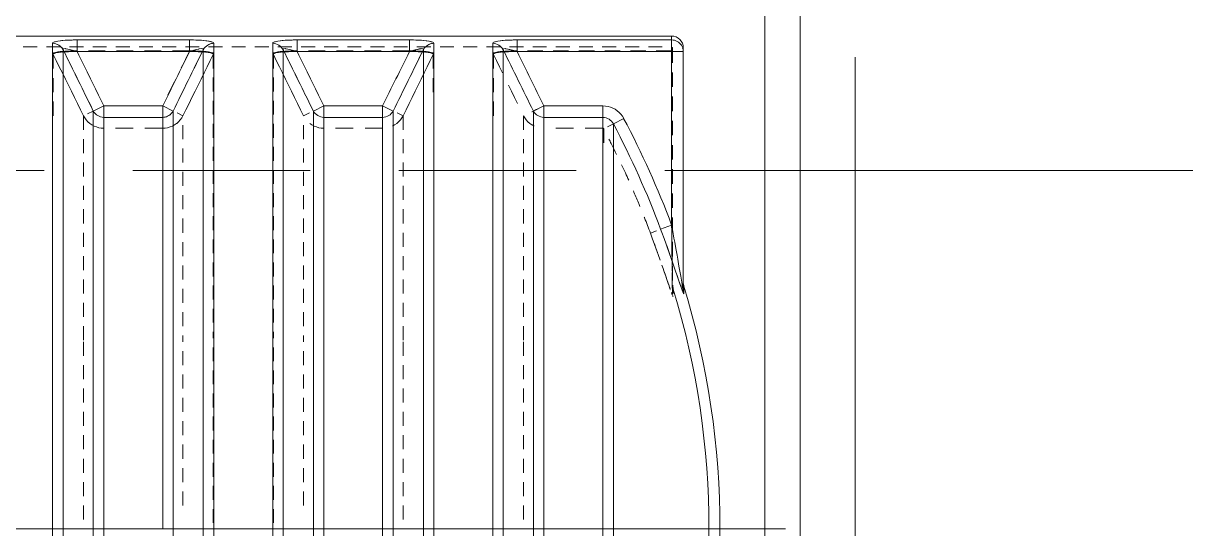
# Model space of a CAD drawing. Header units: millimetres. Extents: x -6181 to 191287, y -8583 to 23546.
# Drawn here: x 91181 to 92820, y 8595 to 9308 of the extents above; entities that cross this region are included whole.
import ezdxf

# ---------------------------------------------------------------- set-up
doc = ezdxf.new("R2010")
doc.units = ezdxf.units.MM
doc.header["$MEASUREMENT"] = 0
for name, pattern in [('1735-DT-5BR-SEC_BB$0$DASHED', [0.75, 0.5, -0.25]), ('CENTER2', [28.575, 19.05, -3.175, 3.175, -3.175]), ('DASHED', [0.75, 0.5, -0.25])]:
    doc.linetypes.add(name, pattern=pattern)
for name, color, linetype, lineweight in [('03--GRID', 252, 'CENTER2', 5), ('1735-DT-5BR-SEC_BB$0$06--LINE-0', 8, 'Continuous', 13), ('1735-DT-5BR-SEC_BB$0$G--STELWRK-0', 8, 'Continuous', 13), ('1735-DT-5BR-SEC_BB$0$W--ELV-1', 250, '1735-DT-5BR-SEC_BB$0$DASHED', 9), ('1735-DT-5BR-SEC_BB$0$X--MEP Services', 251, 'Continuous', 9), ('W--ELV-1', 250, 'DASHED', 9)]:
    doc.layers.add(name, color=color, linetype=linetype, lineweight=lineweight)

# ---------------------------------------------------------------- blocks, each defined once
blk = doc.blocks.new('1735-DT-5BR-SEC_BB$0$SPHU30-365 PE TANK (1160x1800) ELEV')
at = {"layer": '1735-DT-5BR-SEC_BB$0$X--MEP Services'}
blk.add_line((-1026.2, 580), (1026.2, 580), dxfattribs=at)
for points in [[(-115.6, 1160), (892.2, 1160)], [(164, 1151.4), (164, 1151.4)], [(176.4, 1143.9), (175.6, 1145.1), (174.7, 1146.3), (173.7, 1147.4), (172.5, 1148.4), (171.2, 1149.2), (169.9, 1150)], [(192.8, 1155.3), (191, 1155.3), (188.1, 1155.3), (185.1, 1155.2), (182.2, 1155.1), (181.6, 1155), (178.6, 1154.9), (175.7, 1154.6), (175, 1154.6)], [(353.7, 0), (353.7, 1151.4), (353.4, 1152.2), (352.3, 1152.8), (351.4, 1153.1), (348.3, 1153.9), (345.6, 1154.3), (344.9, 1154.4), (342, 1154.6), (339.1, 1154.9), (336.1, 1155), (335.5, 1155.1), (332.6, 1155.2), (329.6, 1155.3), (326.7, 1155.3), (324.9, 1155.3)], [(324.9, 1155.3), (324.9, 1155.3)], [(345.3, 1148.4), (346.5, 1149.2), (347.9, 1150), (349.3, 1150.6), (350.8, 1151), (352.2, 1151.3), (353.7, 1151.4), (353.4, 1152.2), (352.3, 1152.8), (351.4, 1153.1), (350.6, 1153.3), (347.6, 1154), (344.9, 1154.3), (344.4, 1154.4), (341.5, 1154.7), (338.6, 1154.9), (336.8, 1155)], [(681.8, 3.4), (681.8, 1151.4), (682.1, 1152.2), (683.1, 1152.8), (684.1, 1153.1), (684.8, 1153.3), (687.8, 1154), (690.6, 1154.3), (691, 1154.4), (693.9, 1154.7), (696.9, 1154.9), (699.9, 1155.1), (701.7, 1155.2), (704.7, 1155.2), (707.6, 1155.3), (710.6, 1155.3)], [(435.3, 13.8), (435.1, 11.8), (434.7, 9.8), (434, 7.8), (433.1, 6), (431.9, 4.3), (431.6, 4), (430.1, 2.6), (428.4, 1.5), (426.5, 0.6), (424.5, 0.1), (422.9, 0), (422.9, 1151.4)], [(422.9, 1151.4), (422.9, 1151.4)], [(451.7, 1155.3), (449.9, 1155.3), (447, 1155.3), (444, 1155.2), (441, 1155.1), (440.5, 1155), (437.5, 1154.9), (434.5, 1154.6), (433.9, 1154.6)], [(583.7, 1155.3), (583.7, 1155.3)], [(583.7, 1155.3), (585.5, 1155.3), (588.5, 1155.3), (591.4, 1155.2), (594.4, 1155.1), (594.9, 1155), (597.9, 1154.9), (600.9, 1154.6), (603.8, 1154.4), (604.4, 1154.3), (607.2, 1153.9), (610.2, 1153.1), (611.2, 1152.8), (612.2, 1152.2), (612.5, 1151.4)], [(604.1, 1148.4), (605.4, 1149.2), (606.7, 1150), (608.2, 1150.6), (609.6, 1151), (611.1, 1151.3), (612.5, 1151.4), (612.2, 1152.2), (611.2, 1152.8), (610.2, 1153.1), (609.5, 1153.3), (606.5, 1154), (603.8, 1154.3), (603.3, 1154.4), (600.4, 1154.7), (597.4, 1154.9), (595.6, 1155)], [(710.6, 1155.3), (708.8, 1155.3), (705.8, 1155.3), (702.9, 1155.2), (699.9, 1155.1), (699.4, 1155), (696.4, 1154.9), (693.4, 1154.6), (692.8, 1154.6)], [(892.2, 937.4), (892.2, 1160)], [(129.5, 1147.1), (145.9, 1147.1)], [(156.8, 1147.1), (173.1, 1147.1)], [(181, 1142.2), (179.3, 1142.1), (176.3, 1141.9), (173.4, 1141.6), (172.9, 1141.5), (170.2, 1141.2), (167.3, 1140.6), (166.4, 1140.3), (165.4, 1140), (164.4, 1139.4), (164, 1138.6), (164.2, 1138.6)], [(164, 1138.6), (164, 1138.6)], [(181.3, 1141.5), (179.7, 1141.4), (176.8, 1141.2), (174, 1141), (173.5, 1140.9), (170.8, 1140.6), (168, 1140), (167.1, 1139.8), (166.1, 1139.5), (165.1, 1138.9), (164.8, 1138.2), (164.6, 1138.4), (164.6, 1138.4)], [(175.5, 1116.5), (171.9, 1123.7), (168.4, 1131), (164.8, 1138.2), (164.8, 1121.6)], [(164.8, 1138.2), (164.8, 1138.2)], [(192.8, 1142.5), (191.1, 1142.5), (188.2, 1142.4), (185.2, 1142.4), (182.3, 1142.2), (181.8, 1142.2), (178.8, 1142), (175.8, 1141.8), (175.1, 1141.7)], [(192.8, 1141.6), (191.2, 1141.6), (188.3, 1141.6), (185.5, 1141.6), (182.6, 1141.5), (182.1, 1141.5), (179.1, 1141.4), (176.3, 1141.2), (175.5, 1141.1)], [(184, 1147.1), (200.3, 1147.1)], [(192.8, 1142.5), (192.8, 1142.5)], [(225.9, 1142.5), (206.1, 1142.5)], [(211.2, 1147.1), (227.6, 1147.1)], [(238.5, 1147.1), (254.8, 1147.1)], [(258.9, 1142.5), (239.1, 1142.5)], [(265.7, 1147.1), (282.1, 1147.1)], [(291.9, 1142.5), (272.1, 1142.5)], [(293, 1147.1), (309.3, 1147.1)], [(342.7, 1141.7), (341.9, 1141.8), (339, 1142), (336, 1142.2), (335.4, 1142.2), (332.5, 1142.4), (329.5, 1142.4), (326.6, 1142.5), (324.9, 1142.5), (305.1, 1142.5)], [(315.4, 1122.4), (318.6, 1128.8), (321.7, 1135.2), (324.9, 1141.6), (326.5, 1141.6), (329.4, 1141.6), (332.3, 1141.6), (335.1, 1141.5), (335.6, 1141.5), (338.6, 1141.4), (341.5, 1141.2), (342.2, 1141.1)], [(320.2, 1147.1), (336.5, 1147.1)], [(341.3, 1143.9), (337.8, 1136.7), (334.2, 1129.4), (330.7, 1122.2)], [(352.9, 1138.2), (352.6, 1138.9), (351.6, 1139.5), (350.6, 1139.8), (349.8, 1140), (346.9, 1140.6), (344.2, 1140.9), (343.8, 1141), (341, 1141.2), (338.1, 1141.4), (336.4, 1141.5)], [(353.7, 1138.6), (353.4, 1139.4), (352.4, 1140), (351.3, 1140.3), (350.5, 1140.6), (347.5, 1141.2), (344.8, 1141.5), (344.3, 1141.6), (341.4, 1141.9), (338.5, 1142.1), (336.7, 1142.2)], [(341.3, 1143.9), (341.3, 1143.9)], [(352.9, 1138.2), (349.4, 1131), (345.8, 1123.7), (342.2, 1116.5)], [(347.4, 1147.1), (363.8, 1147.1)], [(352.9, 1121.8), (352.9, 1138.2), (353, 1138.3)], [(353.6, 1138.6), (353.4, 1138.6), (353.2, 1138.5)], [(374.7, 1147.1), (391, 1147.1)], [(401.9, 1147.1), (418.3, 1147.1)], [(439.8, 1142.2), (438.1, 1142.1), (435.2, 1141.9), (432.3, 1141.6), (431.8, 1141.5), (429.1, 1141.2), (426.1, 1140.6), (425.3, 1140.3), (424.2, 1140), (423.2, 1139.4), (422.9, 1138.6), (423.2, 1138.6), (423.3, 1138.5)], [(422.9, 1138.6), (422.9, 1138.6)], [(423.6, 1138.3), (423.7, 1138.2), (423.7, 1121.8)], [(423.7, 1138.2), (424, 1138.9), (425, 1139.5), (426, 1139.8), (426.8, 1140), (429.7, 1140.6), (432.4, 1140.9), (432.8, 1141), (435.6, 1141.2), (438.5, 1141.4), (440.2, 1141.5)], [(423.7, 1138.2), (427.2, 1131), (430.8, 1123.7), (434.3, 1116.5)], [(423.7, 1138.2), (423.7, 1138.2)], [(429.1, 1147.1), (445.5, 1147.1)], [(451.7, 1142.5), (450, 1142.5), (447.1, 1142.4), (444.1, 1142.4), (441.1, 1142.2), (440.6, 1142.2), (437.6, 1142), (434.7, 1141.8), (433.9, 1141.7)], [(451.7, 1141.6), (450.1, 1141.6), (447.2, 1141.6), (444.3, 1141.6), (441.4, 1141.5), (440.9, 1141.5), (438, 1141.4), (435.1, 1141.2), (434.4, 1141.1)], [(435.3, 13.8), (435.3, 1143.9)], [(451.7, 1142.5), (451.7, 1142.5)], [(456.4, 1147.1), (472.7, 1147.1)], [(484.7, 1142.5), (464.9, 1142.5)], [(483.6, 1147.1), (500, 1147.1)], [(517.7, 1142.5), (497.9, 1142.5)], [(510.9, 1147.1), (527.2, 1147.1)], [(550.7, 1142.5), (530.9, 1142.5)], [(538.1, 1147.1), (554.4, 1147.1)], [(601.5, 1141.7), (600.8, 1141.8), (597.8, 1142), (594.8, 1142.2), (594.3, 1142.2), (591.3, 1142.4), (588.4, 1142.4), (585.5, 1142.5), (583.7, 1142.5), (563.9, 1142.5)], [(565.3, 1147.1), (581.7, 1147.1)], [(583.7, 1141.6), (583.7, 1141.6)], [(583.7, 1141.6), (585.4, 1141.6), (588.3, 1141.6), (591.1, 1141.6), (594, 1141.5), (594.5, 1141.5), (597.4, 1141.4), (600.3, 1141.2), (601, 1141.1)], [(600.2, 1143.9), (596.6, 1136.7), (593.1, 1129.4), (589.5, 1122.2)], [(600.2, 1143.9), (600.2, 1144.3), (600, 1144.7), (599.3, 1145), (597.5, 1145.1), (597.1, 1145), (594.7, 1144.6), (593.1, 1144.3), (591.2, 1143.8), (590.5, 1143.7)], [(592.6, 1147.1), (608.9, 1147.1)], [(595.3, 1141.5), (596.9, 1141.4), (599.8, 1141.2), (602.6, 1141), (603.1, 1140.9), (605.7, 1140.6), (608.6, 1140), (609.5, 1139.8), (610.5, 1139.5), (611.5, 1138.9), (611.8, 1138.2), (612, 1138.4), (612, 1138.4)], [(595.6, 1142.2), (597.3, 1142.1), (600.3, 1141.9), (603.2, 1141.6), (603.6, 1141.5), (606.4, 1141.2), (609.3, 1140.6), (610.2, 1140.3), (611.2, 1140), (612.2, 1139.4), (612.5, 1138.6), (612.4, 1138.6)], [(601.1, 1116.5), (604.7, 1123.7), (608.2, 1131), (611.8, 1138.2), (611.8, 1121.6)], [(611.8, 1138.2), (611.8, 1138.2)], [(619.8, 1147.1), (636.2, 1147.1)], [(647.1, 1147.1), (663.4, 1147.1)], [(674.3, 1147.1), (690.6, 1147.1)], [(698.7, 1142.2), (697, 1142.1), (694, 1141.9), (691.1, 1141.6), (690.7, 1141.5), (687.9, 1141.2), (685, 1140.6), (684.1, 1140.3), (683.1, 1140), (682.1, 1139.4), (681.8, 1138.6), (682.1, 1138.6), (682.3, 1138.4)], [(682.5, 1138.2), (682.9, 1138.9), (683.8, 1139.5), (684.8, 1139.8), (685.7, 1140), (688.6, 1140.6), (691.2, 1140.9), (691.7, 1141), (694.5, 1141.2), (697.4, 1141.4), (699, 1141.5)], [(682.5, 1138.2), (682.5, 1138.2)], [(693.2, 1116.5), (689.7, 1123.7), (686.1, 1131), (682.5, 1138.2), (682.5, 1121.6)], [(710.6, 1142.5), (708.8, 1142.5), (705.9, 1142.4), (703, 1142.4), (700, 1142.2), (699.5, 1142.2), (696.5, 1142), (693.5, 1141.8), (692.8, 1141.7)], [(693.3, 1141.1), (694, 1141.2), (696.9, 1141.4), (699.8, 1141.5), (700.3, 1141.5), (703.2, 1141.6), (706.1, 1141.6), (708.9, 1141.6), (710.6, 1141.6), (709.4, 1142), (708, 1142.5), (706.6, 1142.9), (705.2, 1143.3), (703.6, 1143.7), (701.8, 1144.2), (700.4, 1144.4)], [(729.6, 88.3), (729.6, 1071.7), (742, 1077.7), (742, 82.3)], [(701.5, 1147.1), (717.9, 1147.1)], [(710.6, 1142.5), (710.6, 1142.5)], [(740.8, 1142.5), (722.7, 1142.5)], [(728.8, 1147.1), (745.1, 1147.1)], [(771.1, 1142.5), (753, 1142.5)], [(756, 1147.1), (772.4, 1147.1)], [(801.4, 1142.5), (783.2, 1142.5)], [(783.3, 1147.1), (799.6, 1147.1)], [(810.5, 1147.1), (826.8, 1147.1)], [(831.7, 1142.5), (813.5, 1142.5)], [(837.7, 1147.1), (854.1, 1147.1)], [(861.9, 1142.5), (843.8, 1142.5)], [(865, 1147.1), (881.3, 1147.1)], [(892.9, 1142.1), (892.7, 1142.3), (892.2, 1142.5), (874, 1142.5)], [(892.2, 1147.1), (892.2, 1147.1)], [(893.1, 1145.7), (893.1, 1146)], [(893.1, 1145.7), (893.1, 1128.6)], [(905.2, 1146.1), (905.4, 1145.6), (905.5, 1145.2), (905.6, 1144.7), (905.7, 1144.3), (905.8, 1143.8), (905.9, 1143.4)], [(182.6, 1102.1), (179, 1109.3), (175.5, 1116.5), (171.9, 1123.7), (171.9, 1123.7)], [(194.2, 1107.8), (190.6, 1115), (187.1, 1122.2), (183.5, 1129.4)], [(208.6, 1109.7), (205.4, 1116.1), (202.3, 1122.4), (199.1, 1128.8)], [(330.7, 1122.2), (330.7, 1122.2)], [(335.1, 1102.1), (338.7, 1109.3), (342.2, 1116.5), (345.8, 1123.7)], [(441.4, 1102.1), (437.9, 1109.3), (434.3, 1116.5), (430.8, 1123.7)], [(453, 1107.8), (449.5, 1115), (445.9, 1122.2), (442.4, 1129.4)], [(467.4, 1109.7), (464.3, 1116.1), (461.1, 1122.4), (458, 1128.8)], [(589.5, 1122.2), (589.5, 1122.2)], [(594, 1102.1), (597.6, 1109.3), (601.1, 1116.5), (604.7, 1123.7)], [(164.8, 1110.5), (164.8, 1093.9)], [(309.2, 1109.7), (306, 1103.3), (302.9, 1096.9), (299.7, 1090.5)], [(323.6, 1107.8), (320, 1100.6), (316.5, 1093.3), (312.9, 1086.1)], [(352.9, 1111), (352.9, 1094.7)], [(423.7, 1111), (423.7, 1094.7)], [(582.4, 1107.8), (578.9, 1100.6), (575.3, 1093.3), (571.8, 1086.1)], [(601.1, 1116.5), (601.1, 1116.5)], [(611.8, 1110.5), (611.8, 1093.9)], [(682.5, 1110.5), (682.5, 1093.9)], [(893.1, 1117.2), (893.1, 1100.1)], [(182.6, 1102.1), (182.6, 1102.1)], [(182.6, 1102.1), (186.1, 1094.9), (189.7, 1087.6), (193.2, 1080.4)], [(224.2, 1077.7), (221.1, 1084.1), (218, 1090.5), (214.8, 1096.9)], [(335.1, 1102.1), (331.6, 1094.9), (328, 1087.6), (324.5, 1080.4)], [(335.1, 1102.1), (335.1, 1102.1)], [(441.4, 1102.1), (441.4, 1102.1)], [(441.4, 1102.1), (445, 1094.9), (448.5, 1087.6), (452.1, 1080.4)], [(483.1, 1077.7), (480, 1084.1), (476.8, 1090.5), (473.7, 1096.9)], [(473.7, 1096.9), (473.7, 1096.9)], [(594, 1102.1), (590.4, 1094.9), (586.9, 1087.6), (583.4, 1080.4)], [(700.3, 1102.1), (703.9, 1094.9), (707.4, 1087.6), (711, 1080.4)], [(164.8, 1082.8), (164.8, 1066.2)], [(200.3, 1066), (196.8, 1073.2), (193.2, 1080.4), (189.7, 1087.6)], [(201.3, 1093.3), (204.8, 1086.1), (208.4, 1078.9), (211.9, 1071.7), (205, 1068.3)], [(328, 1087.6), (324.5, 1080.4), (320.9, 1073.2), (317.4, 1066), (310.5, 1069.4)], [(312.9, 1086.1), (312.9, 1086.1)], [(352.9, 1083.8), (352.9, 1067.5)], [(423.7, 1083.8), (423.7, 1067.5)], [(448.5, 1087.6), (452.1, 1080.4), (455.6, 1073.2), (459.2, 1066), (466.1, 1069.4)], [(470.8, 1071.7), (467.2, 1078.9), (463.7, 1086.1), (460.1, 1093.3)], [(563.7, 1054), (566.3, 1055.4), (566.4, 1055.4), (568.8, 1057.1), (571.1, 1059), (573.1, 1061.2), (574.8, 1063.5), (576.3, 1066), (579.8, 1073.2), (583.4, 1080.4), (586.9, 1087.6)], [(571.8, 1086.1), (571.8, 1086.1)], [(583.4, 1080.4), (583.4, 1080.4)], [(682.5, 1082.8), (682.5, 1066.2)], [(893.1, 1088.7), (893.1, 1071.6)], [(293.5, 1064.2), (294.9, 1064.3), (296.4, 1064.5), (297.9, 1065), (299.3, 1065.6), (300.6, 1066.3), (301.9, 1067.2)], [(305.8, 1071.7), (305.8, 1071.7)], [(576.3, 1049.5), (576.3, 1066), (569.3, 1069.4)], [(742, 1077.7), (740.4, 1077), (738, 1075.9), (735.6, 1074.7), (733.3, 1073.5), (732.9, 1073.3), (730.5, 1072.1), (728.1, 1070.9), (727.6, 1070.6)], [(823.7, 103.5), (823.7, 1056.5), (835.9, 1062.9), (834.3, 1065.5), (832.5, 1067.9), (830.5, 1070), (828.2, 1072), (825.8, 1073.7), (825.8, 1073.7), (823.1, 1075.1), (820.3, 1076.3), (817.4, 1077.1), (814.5, 1077.6), (811.5, 1077.7)], [(212.8, 1054), (210.2, 1055.4), (210.2, 1055.4), (207.7, 1057.1), (205.5, 1059), (203.5, 1061.2), (201.8, 1063.5), (200.3, 1066), (200.3, 1049.5)], [(200.3, 1066), (200.3, 1066)], [(224.2, 1051.5), (224.2, 1051.5), (221.3, 1051.7), (218.4, 1052.1), (215.5, 1052.9), (212.8, 1054), (210.2, 1055.4), (207.8, 1057)], [(309.9, 1057), (307.5, 1055.4), (304.9, 1054), (302.2, 1052.9), (299.3, 1052.1), (296.4, 1051.7), (293.5, 1051.5), (293.5, 1051.5), (272.7, 1051.5)], [(317.4, 1066), (316, 1063.5), (314.2, 1061.2), (312.2, 1059), (310, 1057.1), (307.5, 1055.4), (307.5, 1055.4), (304.9, 1054)], [(317.4, 1066), (317.4, 1066)], [(317.4, 1066), (317.4, 1066)], [(317.4, 1066), (317.4, 1066)], [(317.4, 1038.5), (317.4, 1055)], [(352.9, 1056.6), (352.9, 1040.3)], [(423.7, 1056.6), (423.7, 1040.3)], [(459.2, 1066), (459.2, 1066)], [(459.2, 1038.5), (459.2, 1055)], [(483.1, 1051.5), (483, 1051.5), (480.1, 1051.7), (477.2, 1052.1), (474.4, 1052.9), (471.7, 1054), (469, 1055.4), (466.7, 1057)], [(730.6, 1054), (728, 1055.4), (727.9, 1055.4), (725.5, 1057.1), (723.2, 1059), (721.2, 1061.2), (719.5, 1063.5), (718, 1066), (718, 1049.5)], [(823.7, 1056.5), (816.9, 1052.9)], [(893.1, 1060.2), (893.1, 1043.1)], [(258.9, 1051.5), (238.1, 1051.5)], [(517.7, 1051.5), (497, 1051.5)], [(552.3, 1051.5), (531.6, 1051.5)], [(742, 1051.5), (742, 1051.5)], [(776.8, 1051.5), (755.9, 1051.5)], [(812.2, 1051), (812.2, 1051.1), (812.1, 1051.2), (812, 1051.3), (811.9, 1051.4), (811.8, 1051.4), (811.6, 1051.5), (811.5, 1051.5), (790.7, 1051.5)], [(811.5, 1051.3), (811.5, 1051.3)], [(812.1, 1051.2), (812.1, 1051.2), (812.2, 1051.2), (812.3, 1051.1), (812.3, 1051), (812.3, 1050.9), (812.3, 1050.8), (812.3, 1050.6), (812.3, 1050.5), (812.3, 1034.1)], [(200.3, 1038.5), (200.3, 1022)], [(317.4, 1011), (317.4, 1027.5)], [(352.9, 1029.4), (352.9, 1013.1)], [(423.7, 1029.4), (423.7, 1013.1)], [(459.2, 1011), (459.2, 1027.5)], [(576.3, 1038.5), (576.3, 1022)], [(718, 1038.5), (718, 1022)], [(893.1, 1031.7), (893.1, 1014.6)], [(200.3, 1011), (200.3, 994.5)], [(317.4, 983.5), (317.4, 1000)], [(352.9, 1002.2), (352.9, 985.9)], [(423.7, 1002.2), (423.7, 985.9)], [(459.2, 983.5), (459.2, 1000)], [(576.3, 1011), (576.3, 994.5)], [(718, 1011), (718, 994.5)], [(893.1, 1003.2), (893.1, 986.1)], [(200.3, 983.5), (200.3, 967)], [(317.4, 956), (317.4, 972.5)], [(352.9, 975), (352.9, 958.7)], [(423.7, 975), (423.7, 958.7)], [(459.2, 956), (459.2, 972.5)], [(576.3, 983.5), (576.3, 967)], [(718, 983.5), (718, 967)], [(893.1, 974.7), (893.1, 957.6)], [(200.3, 956), (200.3, 939.5)], [(317.4, 928.5), (317.4, 945)], [(352.9, 947.8), (352.9, 931.5)], [(423.7, 947.8), (423.7, 931.5)], [(459.2, 928.5), (459.2, 945)], [(576.3, 956), (576.3, 939.5)], [(718, 956), (718, 939.5)], [(893.1, 946.2), (893.1, 929.1)], [(875.5, 905.5), (874.9, 907.1), (872.2, 914.6), (869.5, 922.1), (867.3, 928.1), (874.5, 930.8)], [(892.2, 937.4), (892.3, 930.6), (892.4, 923.9), (892.5, 917.1)], [(906, 860.7), (905.9, 860.1), (905.7, 860.9), (904.8, 866.1), (904.6, 867.5), (904.1, 870.4), (902.9, 877.2), (902.2, 881.2), (900.8, 888.9), (899.4, 897.2), (898.6, 902.1), (897.2, 909.8), (895.9, 917.3), (895, 922), (893.6, 929.7), (892.2, 937.4)], [(200.3, 928.5), (200.3, 912)], [(317.4, 901), (317.4, 917.5)], [(352.9, 920.6), (352.9, 904.3)], [(423.7, 920.6), (423.7, 904.3)], [(459.2, 901), (459.2, 917.5)], [(576.3, 928.5), (576.3, 912)], [(718, 928.5), (718, 912)], [(893.1, 894.4), (892.5, 896.1), (889.8, 903.7), (887.1, 911.4), (884.9, 917.4)], [(892.7, 897.5), (892.6, 905.5), (892.5, 912.5), (892.4, 918.5), (892.4, 921.5)], [(893.1, 917.7), (893.1, 900.6)], [(878.7, 896.3), (876.5, 902.7), (874.2, 909.1), (871.9, 915.4)], [(871.9, 915.4), (871.9, 915.4)], [(892.6, 903.5), (892.7, 896.7), (892.8, 890), (892.9, 883.2)], [(200.3, 901), (200.3, 884.5)], [(317.4, 873.5), (317.4, 890)], [(352.9, 893.4), (352.9, 877.1)], [(423.7, 893.4), (423.7, 877.1)], [(459.2, 873.5), (459.2, 890)], [(576.3, 901), (576.3, 884.5)], [(718, 901), (718, 884.5)], [(880.8, 890.4), (882.3, 886.3), (883.2, 883.6), (885.8, 876.1), (886.6, 873.5), (888.7, 867.6)], [(893.1, 889.2), (893.1, 872.1)], [(883.2, 883.6), (883.2, 883.6)], [(906.6, 856.9), (906.5, 856.5), (906.3, 856.8), (905.4, 858.8), (904.7, 860.7), (903.9, 863), (901.5, 869.8), (900.8, 872), (898.4, 879.1)], [(200.3, 873.5), (200.3, 857)], [(317.4, 846), (317.4, 862.5)], [(352.9, 866.2), (352.9, 849.9)], [(423.7, 866.2), (423.7, 849.9)], [(459.2, 846), (459.2, 862.5)], [(576.3, 873.5), (576.3, 857)], [(718, 873.5), (718, 857)], [(893.5, 866.6), (894.2, 862.1), (894.2, 856.8)], [(906.6, 865.7), (906.2, 868.1)], [(891.3, 860), (891.3, 860)], [(892.9, 855.5), (892.8, 856), (892.6, 856.4), (892.4, 856.9), (892.3, 857.3), (892.1, 857.8), (891.9, 858.2)], [(893.1, 860.7), (893.1, 860.7)], [(894.2, 853.3), (894.1, 853.2), (894, 853.3), (893.8, 853.6), (893.6, 854), (893.4, 854.3), (893.4, 854.4), (893.3, 854.5)], [(906, 860.7), (906, 860.3), (906, 859.9), (906, 859.5), (906.1, 859.2), (906.1, 858.8), (906.2, 858.4)], [(906.8, 857.1), (906.8, 857.1)], [(200.3, 846), (200.3, 829.5)], [(317.4, 818.5), (317.4, 835)], [(352.9, 839), (352.9, 822.7)], [(423.7, 839), (423.7, 822.7)], [(459.2, 818.5), (459.2, 835)], [(576.3, 846), (576.3, 829.5)], [(718, 846), (718, 829.5)], [(200.3, 818.5), (200.3, 802)], [(317.4, 800), (317.4, 807.5)], [(352.9, 811.8), (352.9, 804.4)], [(423.7, 811.8), (423.7, 804.4)], [(459.2, 800), (459.2, 807.5)], [(576.3, 818.5), (576.3, 802)], [(718, 818.5), (718, 802)], [(200.3, 800), (200.3, 783.5)], [(352.9, 793.5), (352.9, 777.2)], [(423.7, 793.5), (423.7, 777.2)], [(576.3, 800), (576.3, 783.5)], [(718, 800), (718, 783.5)], [(317.4, 772.5), (317.4, 789)], [(459.2, 772.5), (459.2, 789)], [(200.3, 772.5), (200.3, 756)], [(352.9, 766.4), (352.9, 750)], [(423.7, 766.4), (423.7, 750)], [(576.3, 772.5), (576.3, 756)], [(718, 772.5), (718, 756)], [(317.4, 745), (317.4, 761.5)], [(459.2, 745), (459.2, 761.5)], [(200.3, 745), (200.3, 728.5)], [(352.9, 739.2), (352.9, 722.8)], [(423.7, 739.2), (423.7, 722.8)], [(576.3, 745), (576.3, 728.5)], [(718, 745), (718, 728.5)], [(317.4, 717.5), (317.4, 734)], [(459.2, 717.5), (459.2, 734)], [(200.3, 717.5), (200.3, 701)], [(352.9, 712), (352.9, 695.6)], [(423.7, 712), (423.7, 695.6)], [(576.3, 717.5), (576.3, 701)], [(718, 717.5), (718, 701)], [(317.4, 690), (317.4, 706.5)], [(459.2, 690), (459.2, 706.5)], [(200.3, 690), (200.3, 673.5)], [(352.9, 684.8), (352.9, 668.4)], [(423.7, 684.8), (423.7, 668.4)], [(576.3, 690), (576.3, 673.5)], [(718, 690), (718, 673.5)], [(317.4, 662.5), (317.4, 679)], [(459.2, 662.5), (459.2, 679)], [(200.3, 662.5), (200.3, 646)], [(352.9, 657.6), (352.9, 641.3)], [(423.7, 657.6), (423.7, 641.3)], [(576.3, 662.5), (576.3, 646)], [(718, 662.5), (718, 646)], [(317.4, 635), (317.4, 651.5)], [(459.2, 635), (459.2, 651.5)], [(200.3, 635), (200.3, 618.5)], [(352.9, 630.4), (352.9, 614.1)], [(423.7, 630.4), (423.7, 614.1)], [(576.3, 635), (576.3, 618.5)], [(718, 635), (718, 618.5)], [(317.4, 607.5), (317.4, 624)], [(459.2, 607.5), (459.2, 624)], [(200.3, 607.5), (200.3, 591)], [(352.9, 603.2), (352.9, 586.9)], [(423.7, 603.2), (423.7, 586.9)], [(576.3, 607.5), (576.3, 591)], [(718, 607.5), (718, 591)]]:
    blk.add_lwpolyline(points, dxfattribs=at)
for points in [[(164, 3.4), (164, 1151.4), (164.4, 1152.2), (165.4, 1152.8), (166.3, 1153.1), (167.1, 1153.3), (170.1, 1154), (172.8, 1154.3), (173.3, 1154.4), (176.2, 1154.7), (179.2, 1154.9), (182.2, 1155.1), (184, 1155.2), (187, 1155.2), (189.9, 1155.3), (192.8, 1155.3), (192.8, 1141.6), (324.9, 1141.6), (326, 1142), (327.4, 1142.5), (328.8, 1142.9), (330.3, 1143.3), (331.9, 1143.7), (333.7, 1144.2), (335.9, 1144.6), (336.2, 1144.7), (338.7, 1145.1), (340.4, 1145), (341.2, 1144.7), (341.3, 1144.3), (341.3, 1143.9, -0.262734), (353.7, 1151.4)], [(164, 1151.4, -0.261802), (176.4, 1143.9), (176.4, 1144.3), (176.5, 1144.7), (177.3, 1145), (179, 1145.1), (179.4, 1145), (181.9, 1144.6), (183.5, 1144.3), (185.4, 1143.8), (187, 1143.4), (188.5, 1143), (189.9, 1142.6), (191.3, 1142.1), (192.9, 1141.6, -0.000346), (224.2, 1077.7), (293.5, 1077.7), (293.5, 580), (483.1, 580, 0.01745), (485.4, 512.5, -0.006423), (488.4, 360.8), (488.4, 0)], [(211.9, 1071.7), (211.9, 88.3, -0.262552)], [(552.3, 82.3), (552.3, 1077.7, -0.00043), (583.7, 1141.6), (583.7, 1155.3), (451.7, 1155.3)], [(315.8, 0), (314.2, 0.1), (312.2, 0.6), (310.3, 1.5), (308.6, 2.6), (307.1, 4), (306.8, 4.3), (305.6, 6), (304.7, 7.8), (304, 9.8), (303.6, 11.8), (303.5, 13.8), (303.5, 510.1, 0.016956), (305.8, 580), (305.8, 1071.7), (293.5, 1077.7, -0.00043), (324.9, 1141.6), (324.9, 1155.3), (192.8, 1155.3)], [(211.9, 1071.7, 0.262552), (224.2, 1064.2), (293.5, 1064.2, 0.262552), (305.8, 1071.7, -0.000412), (341.3, 1143.9), (341.3, 13.8)], [(422.9, 1151.4), (423.2, 1152.2), (424.2, 1152.8), (425.2, 1153.1), (426, 1153.3), (428.9, 1154), (431.7, 1154.3), (432.2, 1154.4), (435.1, 1154.7), (438, 1154.9), (441, 1155.1), (442.9, 1155.2), (445.8, 1155.2), (448.8, 1155.3), (451.7, 1155.3), (451.7, 1141.6), (583.7, 1141.6), (584.9, 1142), (586.3, 1142.5), (587.7, 1142.9), (589.1, 1143.3), (590.7, 1143.7), (592.6, 1144.2), (594.7, 1144.6), (595.1, 1144.7), (597.5, 1145.1), (599.3, 1145), (600, 1144.7), (600.2, 1144.3), (600.2, 1143.9, -0.262734), (612.5, 1151.4), (612.5, 3.4)], [(681.8, 1151.4, -0.261802), (694.1, 1143.9, -0.000454), (729.6, 1071.7, 0.262552), (742, 1064.2), (811.5, 1064.2, -0.263369), (823.7, 1056.5, -0.032826), (879.3, 932.6)], [(892.2, 1160, -0.414187), (906, 1146.2), (906, 860.7)], [(188.7, 11.9, -0.003076), (190, 13.2, -0.002737), (190.6, 13.8, 0.000413), (224.2, 82.3), (224.2, 1077.7), (211.9, 1071.7, 0.000433), (176.4, 1143.9), (176.4, 16.1), (175.7, 14.6), (174.8, 13.3), (173.8, 11.9), (172.7, 10.7), (171.5, 9.6), (170.1, 8.7), (168.7, 7.9), (168.4, 7.7), (166.8, 7.1), (165.3, 6.8), (164, 6.7)], [(483.1, 580), (483.1, 1077.7, 0.000466), (451.7, 1141.6), (450.2, 1142.1), (448.8, 1142.6), (447.4, 1143), (445.9, 1143.4), (444.3, 1143.8), (442.3, 1144.3), (440.7, 1144.6), (438.3, 1145), (437.9, 1145.1), (436.2, 1145), (435.4, 1144.7), (435.2, 1144.3), (435.3, 1143.9, -0.000433), (470.8, 1071.7), (483.1, 1077.7), (552.3, 1077.7), (564.7, 1071.7), (564.7, 88.3, 0.000446), (598.3, 19.9)], [(600.2, 16.1), (600.2, 1143.9, 0.000412), (564.7, 1071.7, -0.261599), (552.3, 1064.2), (483.1, 1064.2, -0.261599), (470.8, 1071.7), (470.8, 580, 0.016949), (473.1, 510.1)], [(811.5, 82.3), (811.5, 1077.7), (742, 1077.7, 0.000466), (710.6, 1141.6), (709, 1142.1), (707.6, 1142.6), (706.2, 1143), (704.8, 1143.4), (703.1, 1143.8), (701.2, 1144.3), (699.6, 1144.6), (697.2, 1145), (696.8, 1145.1), (695, 1145), (694.3, 1144.7), (694.1, 1144.3), (694.1, 1143.9), (694.1, 16.1, -0.00181)], [(835.8, 1062.9, -0.032797), (892.2, 937.4), (879.3, 932.6), (880.8, 928.7), (883.3, 921.8), (885.8, 915), (886.8, 912.1), (889.3, 905.2), (891.7, 898.3), (894, 891.4), (896.4, 884.5), (898.8, 877.6), (901.2, 870.7), (903.6, 863.9), (903.6, 863.8), (903.8, 863.1), (904.1, 862.5), (904.3, 861.8), (904.6, 860.9), (905, 859.9), (905.4, 858.8), (905.9, 857.7), (906.2, 856.9), (906.5, 856.5), (906.6, 856.9)], [(827.5, 1020.6, 0.003728), (821.1, 1033.5, 0.001331), (818.5, 1038.6)], [(841.8, 990.2, 0.002393), (837.8, 998.9, 0.002472), (833.4, 1008.5)], [(855, 959.4, 0.001594), (853.2, 963.8, 0.00378), (847.2, 977.9)], [(867.3, 928.1, 0.004744), (860.4, 946, 0.003327), (860, 946.9)], [(890.5, 862.2, -0.004234), (890.3, 862.9, -0.004213), (890, 863.7, -0.004213), (889.8, 864.4), (888.9, 867), (886.7, 873.3), (884.5, 879.7), (883.2, 883.6)], [(893.5, 856.2, -0.009822), (893.3, 857, -0.011617), (893.2, 858.2, -0.013966), (893.1, 859.5, -0.013778), (893.1, 860.7), (893.1, 859.2), (893, 866.4), (892.8, 879.9), (892.8, 881.6)], [(893, 867.4, 0.009145), (893, 867.8, 0.009257), (893, 868.1)], [(893.1, 865.2, 0.00641), (893.1, 864.7, 0.003807), (893.1, 863.8)], [(906.3, 860.6, 0.141659), (906.6, 856.9), (906.6, 865.7)]]:
    blk.add_lwpolyline(points, format="xyb", dxfattribs=at)
blk.add_lwpolyline([(905.3, 1146.1), (904.6, 1147.6), (903.8, 1149.1), (902.7, 1150.5), (901.5, 1151.7), (900.2, 1152.8), (898.8, 1153.7), (897.2, 1154.4), (895.6, 1154.9), (893.9, 1155.2), (892.2, 1155.3), (892.2, 1155.3), (710.6, 1155.3), (710.6, 1141.6), (906, 1141.6, 0.074456), (905.4, 1145.6, 0.008645)], format="xyb", close=True, dxfattribs=at)
for centre, radius, start, end in [((422.4, 1136.6), 14.8, 29.3127, 87.9963), ((834.3, 862.2), 58.8, 359.8561, 0.7286), ((-30.8, 580), 967, 343.0484, 16.9516), ((-30.8, 580), 979.9, 343.0484, 16.9516)]:
    blk.add_arc(centre, radius, start, end, dxfattribs=at)
for points in [[(892.8, 1146.9), (892.7, 1146.9), (892.7, 1146.9), (892.7, 1146.9)], [(892.8, 1146.8), (892.8, 1146.8), (892.8, 1146.8), (892.8, 1146.9)], [(892.9, 1146.7), (892.9, 1146.8), (892.8, 1146.8), (892.8, 1146.8)], [(893, 1146.6), (892.9, 1146.6), (892.9, 1146.7), (892.9, 1146.7)], [(892.9, 1146.7), (892.9, 1146.7), (892.9, 1146.7), (892.9, 1146.7)], [(893, 1146.5), (893, 1146.5), (893, 1146.5), (893, 1146.6)], [(893, 1146.6), (893, 1146.6), (893, 1146.6), (893, 1146.6)], [(893, 1146.4), (893, 1146.4), (893, 1146.5), (893, 1146.5)], [(893.1, 1146.3), (893.1, 1146.4), (893.1, 1146.4), (893, 1146.4)], [(893.1, 1146.2), (893.1, 1146.2), (893.1, 1146.2), (893.1, 1146.3)], [(893.1, 1146.3), (893.1, 1146.3), (893.1, 1146.3), (893.1, 1146.3)], [(890.5, 862.2), (890.6, 862.1), (890.6, 861.9), (890.7, 861.8)], [(893, 868.5), (893, 868.6), (893, 868.7), (893, 868.7)], [(893, 868.1), (893, 868.3), (893, 868.4), (893, 868.5)], [(893.1, 862.9), (893.1, 863.2), (893.1, 863.5), (893.1, 863.8)], [(893.1, 861.4), (893.1, 861.4), (893.1, 861.4), (893.1, 861.5)], [(893.1, 861.1), (893.1, 861.2), (893.1, 861.3), (893.1, 861.4)], [(893.1, 860.9), (893.1, 861), (893.1, 861.1), (893.1, 861.1)], [(893.1, 860.7), (893.1, 860.8), (893.1, 860.8), (893.1, 860.9)]]:
    blk.add_open_spline(points, degree=3, dxfattribs=at)
blk = doc.blocks.new('1735-DT-5BR-SEC_BB')
at = {"layer": '1735-DT-5BR-SEC_BB$0$06--LINE-0'}
blk.add_line((97003.6, 9100), (92276.2, 9100), dxfattribs=at)
at = {"layer": '1735-DT-5BR-SEC_BB$0$G--STELWRK-0'}
for p, q in [((92226.2, 7900, -1441.2), (92226.2, 9517.4)), ((92276.2, 7900, -1441.3), (92276.2, 9517.4))]:
    blk.add_line(p, q, dxfattribs=at)
at = {"layer": '1735-DT-5BR-SEC_BB$0$W--ELV-1', "ltscale": 500}
blk.add_lwpolyline([(102460.7, 9100), (92276.2, 9100)], dxfattribs=at)
at = {"layer": '1735-DT-5BR-SEC_BB$0$X--MEP Services', "xscale": 1.198069287097187, "yscale": 1.198069287097187, "zscale": 1.198069287097187}
blk.add_blockref('1735-DT-5BR-SEC_BB$0$SPHU30-365 PE TANK (1160x1800) ELEV', (91026.1, 7900), dxfattribs=at)

msp = doc.modelspace()

# ---------------------------------------------------------------- block references
msp.add_blockref('1735-DT-5BR-SEC_BB', (0, 0))

# ---------------------------------------------------------------- next in the draw order: linework, layer by layer
at = {"layer": '03--GRID', "ltscale": 50}
msp.add_line((92353.6, -1694), (92353.6, 10871.4), dxfattribs=at)
at = {"layer": 'W--ELV-1', "ltscale": 500}
msp.add_lwpolyline([(102460.7, 9100), (81257.5, 9100)], dxfattribs=at)

doc.saveas('drawing.dxf')
